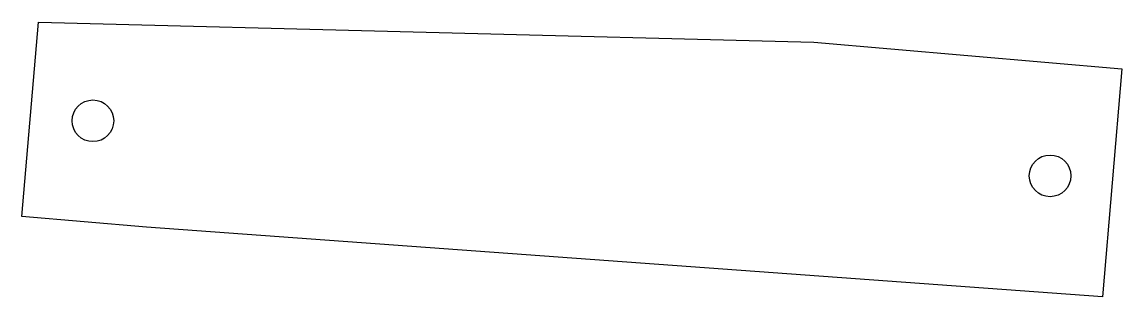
# Model space of a CAD drawing. Header units: millimetres. Extents: x -214 to -161.2, y 2.9 to 16.
import ezdxf

# ---------------------------------------------------------------- set-up
doc = ezdxf.new("R2010")
doc.units = ezdxf.units.MM
doc.layers.get('0').update_dxf_attribs({"linetype": 'CONTINUOUS'})

msp = doc.modelspace()

# ---------------------------------------------------------------- linework, layer by layer
msp.add_lwpolyline([(-213.187, 16.039), (-175.977, 15.066), (-161.188, 13.798), (-162.126, 2.855), (-208.008, 6.207), (-213.986, 6.72)], close=True)
for centre in [(-210.582, 11.303), (-164.639, 8.662)]:
    msp.add_circle(centre, 1)

doc.saveas('drawing.dxf')
